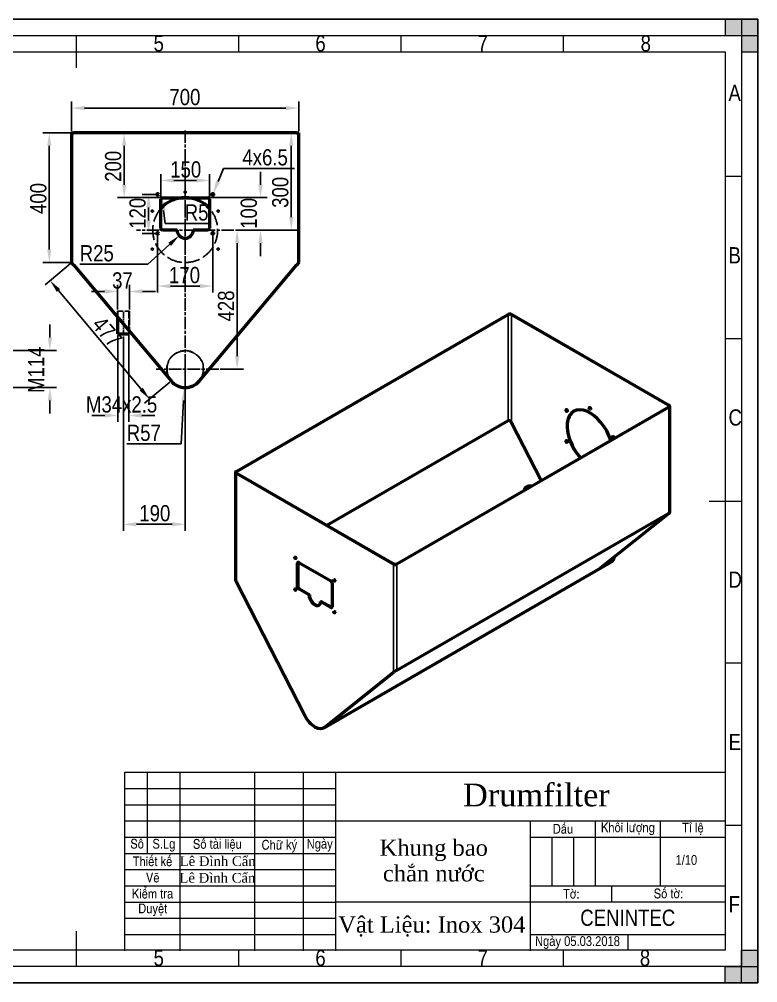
# Model space of a CAD drawing. Header units: millimetres. Extents: x 0 to 4200, y 0 to 2970.
# Drawn here: x 1925 to 4200, y 0 to 2970 of the extents above; entities that cross this region are included whole.
import ezdxf

# ---------------------------------------------------------------- set-up
doc = ezdxf.new("R2010")
doc.units = ezdxf.units.MM
doc.header["$LTSCALE"] = 10
doc.linetypes.add('CHAIN', pattern=[0.7087, 0.4724, -0.0591, 0.1181, -0.0591])
doc.linetypes.add('DASHED', pattern=[0.2067, 0.1654, -0.0413])
for name, color, linetype, lineweight in [('Border (ANSI)', 7, 'Continuous', 70), ('Center Mark (ANSI)', 7, 'Continuous', 25), ('Centerline (ANSI)', 7, 'Continuous', 25), ('Co ban', 7, 'Continuous', 50), ('Dimension (ANSI)', 7, 'Continuous', 25), ('Hidden Narrow (ANSI)', 7, 'DASHED', 25), ('Symbol (ANSI)', 7, 'Continuous', 25)]:
    doc.layers.add(name, color=color, linetype=linetype, lineweight=lineweight)
for name, color, linetype, lineweight, true_color in [('Khung ban ve', 5, 'Continuous', 15, 0x0000ff), ('Lien manh', 7, 'Continuous', 25, 0x020305), ('Manh', 7, 'DASHED', 25, 0x008000), ('Manh khung ten', 7, 'Continuous', 15, 0x994c4c), ('Net chu', 30, 'Continuous', 15, 0xff7f00), ('THIN', 5, 'Continuous', 15, 0x0000ff)]:
    doc.layers.add(name, color=color, linetype=linetype, lineweight=lineweight, true_color=true_color)
doc.styles.add('Linh_50', font='')
doc.styles.add('Note Text (ANSI)', font='')
doc.styles.add('StandardAM_ANSI', font='')
doc.styles.get('Linh_50').set_extended_font_data('VNI-Helve-Condense')
doc.styles.get('Note Text (ANSI)').set_extended_font_data('VNI-Helve-Condense')
doc.styles.get('StandardAM_ANSI').set_extended_font_data('VNI-Helve-Condense')
doc.dimstyles.new('Default - mm (ANSI)', dxfattribs={"dimscale": 10, "dimtxt": 5, "dimasz": 4, "dimexe": 2, "dimexo": 0.5, "dimgap": 0.8, "dimtad": 1, "dimtoh": 1, "dimdec": 0, "dimrnd": 1e-08, "dimzin": 4, "dimdsep": 46, "dimtxsty": 'StandardAM_ANSI', "dimcen": 0.09, "dimdle": 10, "dimclrd": 256, "dimclre": 256, "dimclrt": 256, "dimadec": 1, "dimazin": 1, "dimtfac": 0.61, "dimtofl": 0, "dimtmove": 0, "dimatfit": 3, "dimldrblk": 'DOT', "dimfxl": 1, "dimtolj": 1, "dimtzin": 4, "dimlwd": -1, "dimlwe": -1, "dimarcsym": 0})

# ---------------------------------------------------------------- blocks, each defined once
blk = doc.blocks.new('Borders A3_Thuong')
at = {"layer": 'THIN'}
for points in [[(420, 292), (420, 297), (410, 297), (410, 292)], [(420, 297), (415, 297), (415, 287), (420, 287)], [(415, 0), (415, 10), (420, 10), (420, 0)], [(420, 0), (410, 0), (410, 5), (420, 5)]]:
    blk.add_hatch(color=256, dxfattribs=at).paths.add_polyline_path(points)
at = {"layer": 'Khung ban ve'}
for p, q in [((210, 292), (210, 282)), ((20, 287), (410, 287)), ((410, 287), (410, 10)), ((405, 148.5), (415, 148.5)), ((225, 64.88), (410.02, 64.88)), ((225, 9.88), (225, 64.88)), ((232, 39.88), (232, 64.88)), ((242, 9.88), (242, 64.88)), ((265, 9.88), (265, 64.88)), ((280, 9.88), (280, 64.88)), ((290, 9.88), (290, 64.88)), ((410, 59.88), (410.02, 59.88)), ((410, 54.88), (410.02, 54.88)), ((225, 49.88), (410.02, 49.88)), ((350, 9.88), (350, 49.88)), ((370, 29.88), (370, 49.88)), ((390, 29.88), (390, 49.88)), ((225, 44.88), (290, 44.88)), ((350, 44.88), (410.02, 44.88)), ((225, 39.88), (290, 39.88)), ((410, 39.88), (410.02, 39.88)), ((410, 34.88), (410.02, 34.88)), ((350, 29.88), (410.02, 29.88)), ((375, 24.88), (375, 29.88)), ((410, 24.88), (290, 24.88)), ((410, 19.88), (410.02, 19.88)), ((210, 15.93), (210, 5)), ((410, 10), (20, 10))]:
    blk.add_line(p, q, dxfattribs=at)
at = {"layer": 'Manh khung ten', "lineweight": 25}
for p, q in [((420, 297), (0, 297)), ((420, 0), (420, 297)), ((0, 0), (420, 0))]:
    blk.add_line(p, q, dxfattribs=at)
at = {"layer": 'Manh khung ten'}
for p, q in [((0, 297), (420, 297)), ((420, 297), (420, 0)), ((15, 292), (415, 292)), ((260, 292), (260, 287)), ((310, 292), (310, 287)), ((360, 292), (360, 287)), ((415, 292), (415, 5)), ((414.97, 248.54), (409.98, 248.54)), ((414.98, 198.5), (410, 198.5)), ((414.98, 98.5), (410, 98.5)), ((225, 59.88), (290, 59.88)), ((225, 54.88), (290, 54.88)), ((415, 48.46), (410.02, 48.46)), ((356.67, 29.88), (356.67, 44.88)), ((363.33, 29.88), (363.33, 44.88)), ((225, 34.88), (290, 34.88)), ((225, 29.88), (290, 29.88)), ((225, 24.88), (290, 24.88)), ((225, 19.88), (290, 19.88)), ((225, 14.88), (290, 14.88)), ((350, 14.88), (410.02, 14.88)), ((380.01, 14.88), (380.01, 10)), ((260, 10), (260, 5)), ((310, 10), (310, 5)), ((360, 10), (360, 5)), ((415, 5), (15, 5)), ((420, 0), (0, 0))]:
    blk.add_line(p, q, dxfattribs=at)
at = {"layer": 'THIN'}
for p, q in [((420, 297), (410, 297)), ((410, 297), (410, 292)), ((420, 297), (415, 297)), ((415, 297), (415, 287)), ((420, 292), (420, 297)), ((420, 287), (420, 297)), ((410, 292), (420, 292)), ((415, 287), (420, 287)), ((415, 0), (415, 10)), ((415, 10), (420, 10)), ((420, 10), (420, 0)), ((410, 0), (410, 5)), ((410, 5), (420, 5)), ((420, 5), (420, 0)), ((420, 0), (410, 0)), ((420, 0), (415, 0))]:
    blk.add_line(p, q, dxfattribs=at)
at = {"layer": 'Border (ANSI)', "style": 'Note Text (ANSI)'}
for s, insert, char_height, width, attachment_point in [('\\fTimes New Roman|b0|i0;\\H7.0000;Drumfilter', (351.81, 57.82), 7, 59.8872, 5), ('Daáu', (360, 47.42), 3, 19.9371, 5), ('Khoái löôïng', (379.99, 47.45), 3, 19.9371, 5), ('Tæ leä', (400.02, 47.45), 3, 19.9948, 5), ('Soá', (228.76, 42.83), 3, 7.075, 5), ('Soá taøi lieäu', (253.49, 42.42), 3, 22.8599, 5), ('S.Lg', (237.02, 42.38), 3, 10.0576, 5), ('Chöõ kyù', (272.6, 42.08), 3, 15.0245, 5), ('Ngaøy', (285.03, 42.38), 3, 10.0163, 5), ('Thieát keá', (233.51, 37.41), 3, 16.9679, 5), ('\\fTimes New Roman|b0|i0;\\H3.0000;Lê Đình Cẩn', (253.58, 37.46), 3, 23.4118, 5), ('Veõ', (233.58, 32.4), 3, 17.0139, 5), ('\\fTimes New Roman|b0|i0;\\H3.0000;Lê Đình Cẩn', (253.51, 32.32), 3, 23.4118, 5), ('Kieåm tra', (233.51, 27.45), 3, 16.9779, 5), ('Tôø:', (362.55, 27.41), 3, 24.9188, 5), ('Soá tôø:', (392.49, 27.48), 3, 34.8305, 5), ('Duyeät', (233.58, 22.47), 3, 16.9779, 5), ('\\fVNI-Helve-Condense|b0|i0;\\H5.0000;CENINTEC', (379.95, 20), 5, 59.8872, 5), ('\\fVNI-Helve-Condense|b0|i0;Ngaøy 05.03.2018', (351.37, 12.37), 3, 30.0083, 4)]:
    blk.add_mtext(s, dxfattribs=dict(at, insert=insert, char_height=char_height, width=width, attachment_point=attachment_point))
at = {"layer": 'Net chu', "style": 'Linh_50'}
for s, p in [('5', (233.84, 287.08)), ('6', (283.69, 287.08)), ('7', (333.67, 287.08)), ('8', (383.92, 287.08)), ('A', (410.98, 271.79)), ('B', (411, 221.75)), ('C', (411, 171.75)), ('D', (411, 121.75)), ('E', (411.02, 71.72)), ('F', (411.02, 21.72)), ('5', (233.84, 5.16)), ('6', (283.69, 5.16)), ('7', (333.67, 5.16)), ('8', (383.67, 5.16))]:
    blk.add_text(s, height=5, dxfattribs=at).set_placement(p)
blk = doc.blocks.new('*D8')
at = {"layer": 'Defpoints', "color": 0, "transparency": 16777216}
for p in [(1743.4, 1948.6), (1743.4, 1834.6), (2018.8, 1834.6)]:
    blk.add_point(p, dxfattribs=at)
at = {"layer": 'Dimension (ANSI)', "transparency": 16777216}
for p, q in [((2018.8, 1988.6), (2018.8, 2028.6)), ((1748.4, 1948.6), (2038.8, 1948.6)), ((1748.4, 1834.6), (2038.8, 1834.6)), ((2018.8, 1794.6), (2018.8, 1754.6))]:
    blk.add_line(p, q, dxfattribs=at)
for points in [[(2012.2, 1988.6), (2025.5, 1988.6), (2018.8, 1948.6)], [(2012.2, 1794.6), (2025.5, 1794.6), (2018.8, 1834.6)]]:
    blk.add_solid(points, dxfattribs=at)
at = {"layer": 'Dimension (ANSI)', "color": 150, "true_color": 0x0080ff, "transparency": 16777216, "insert": (1951.4, 1802), "char_height": 50, "attachment_point": 1, "rotation": 90, "style": 'StandardAM_ANSI'}
blk.add_mtext('\\A1; \\fVNI-Helve-Condense|b0|i0;\\H50.0000;M114', dxfattribs=at)
blk = doc.blocks.new('_Dot')
at = {"color": 0, "linetype": 'ByBlock', "lineweight": -2}
blk.add_line((-0.5, 0), (-1, 0), dxfattribs=at)
at = {"color": 0, "linetype": 'ByBlock', "const_width": 0.5}
blk.add_lwpolyline([(-0.25, 0, 1), (0.25, 0, 1)], format="xyb", close=True, dxfattribs=at)
blk = doc.blocks.new('*D10')
at = {"layer": 'Defpoints', "color": 0, "transparency": 16777216}
for p in [(2092.8, 2620.1), (2017.1, 2220.1), (2085.8, 2220.1)]:
    blk.add_point(p, dxfattribs=at)
at = {"layer": 'Dimension (ANSI)', "transparency": 16777216}
for p, q in [((2087.8, 2620.1), (1997.1, 2620.1)), ((2017.1, 2580.1), (2017.1, 2260.1)), ((2080.8, 2220.1), (1997.1, 2220.1))]:
    blk.add_line(p, q, dxfattribs=at)
for points in [[(2010.4, 2580.1), (2023.8, 2580.1), (2017.1, 2620.1)], [(2010.4, 2260.1), (2023.8, 2260.1), (2017.1, 2220.1)]]:
    blk.add_solid(points, dxfattribs=at)
at = {"layer": 'Dimension (ANSI)', "color": 150, "true_color": 0x0080ff, "transparency": 16777216, "insert": (1958, 2369.8), "char_height": 50, "attachment_point": 1, "rotation": 90, "style": 'StandardAM_ANSI'}
blk.add_mtext('\\A1;400', dxfattribs=at)
blk = doc.blocks.new('*D11')
at = {"layer": 'Defpoints', "color": 0, "transparency": 16777216}
for p in [(2085.8, 2220.1), (2392.1, 1855), (2325.8, 1799.3)]:
    blk.add_point(p, dxfattribs=at)
at = {"layer": 'Dimension (ANSI)', "transparency": 16777216}
for p, q in [((2082, 2216.8), (2004.2, 2151.6)), ((2045.2, 2133.8), (2300.1, 1830)), ((2388.3, 1851.8), (2310.5, 1786.5))]:
    blk.add_line(p, q, dxfattribs=at)
for points in [[(2050.3, 2138.1), (2040.1, 2129.5), (2019.5, 2164.4)], [(2305.2, 1834.3), (2295, 1825.7), (2325.8, 1799.3)]]:
    blk.add_solid(points, dxfattribs=at)
at = {"layer": 'Dimension (ANSI)', "color": 150, "true_color": 0x0080ff, "transparency": 16777216, "insert": (2183.7, 2058.9), "char_height": 50, "attachment_point": 1, "rotation": 310, "style": 'StandardAM_ANSI'}
blk.add_mtext('\\A1;477', dxfattribs=at)
blk = doc.blocks.new('*D12')
at = {"layer": 'Defpoints', "color": 0, "transparency": 16777216}
for p in [(2435.8, 1891.6), (2432.8, 1834.7)]:
    blk.add_point(p, dxfattribs=at)
at = {"layer": 'Dimension (ANSI)', "transparency": 16777216}
for p, q in [((2423.8, 1661), (2430.8, 1794.7)), ((2255.8, 1661), (2423.8, 1661))]:
    blk.add_line(p, q, dxfattribs=at)
blk.add_solid([(2424.1, 1795.1), (2437.4, 1794.4), (2432.8, 1834.7)], dxfattribs=at)
at = {"layer": 'Dimension (ANSI)', "color": 150, "true_color": 0x0080ff, "transparency": 16777216, "insert": (2255.8, 1720.1), "char_height": 50, "attachment_point": 1, "style": 'StandardAM_ANSI'}
blk.add_mtext('\\A1;R57', dxfattribs=at)
blk = doc.blocks.new('*D13')
at = {"layer": 'Defpoints', "color": 0, "transparency": 16777216}
for p in [(2578.6, 2620.1), (2585.8, 2320.1), (2762.7, 2320.1)]:
    blk.add_point(p, dxfattribs=at)
at = {"layer": 'Dimension (ANSI)', "transparency": 16777216}
for p, q in [((2762.7, 2580.1), (2762.7, 2360.1)), ((2590.8, 2320.1), (2782.7, 2320.1))]:
    blk.add_line(p, q, dxfattribs=at)
for points in [[(2756, 2580.1), (2769.4, 2580.1), (2762.7, 2620.1)], [(2756, 2360.1), (2769.4, 2360.1), (2762.7, 2320.1)]]:
    blk.add_solid(points, dxfattribs=at)
at = {"layer": 'Dimension (ANSI)', "color": 150, "true_color": 0x0080ff, "transparency": 16777216, "insert": (2703.6, 2388.7), "char_height": 50, "attachment_point": 1, "rotation": 90, "style": 'StandardAM_ANSI'}
blk.add_mtext('\\A1;300', dxfattribs=at)
blk = doc.blocks.new('*D14')
at = {"layer": 'Defpoints', "color": 0, "transparency": 16777216}
for p in [(2435.8, 2320.1), (2539, 1891.6), (2595.8, 1891.6)]:
    blk.add_point(p, dxfattribs=at)
at = {"layer": 'Dimension (ANSI)', "transparency": 16777216}
for p, q in [((2595.8, 2280.1), (2595.8, 1931.6)), ((2544, 1891.6), (2615.8, 1891.6))]:
    blk.add_line(p, q, dxfattribs=at)
for points in [[(2589.1, 2280.1), (2602.5, 2280.1), (2595.8, 2320.1)], [(2589.1, 1931.6), (2602.5, 1931.6), (2595.8, 1891.6)]]:
    blk.add_solid(points, dxfattribs=at)
at = {"layer": 'Dimension (ANSI)', "color": 150, "true_color": 0x0080ff, "transparency": 16777216, "insert": (2536.7, 2038.5), "char_height": 50, "attachment_point": 1, "rotation": 90, "style": 'StandardAM_ANSI'}
blk.add_mtext('\\A1;428', dxfattribs=at)
blk = doc.blocks.new('*D16')
at = {"layer": 'Defpoints', "color": 0, "transparency": 16777216}
for p in [(2785.8, 2696.1), (2085.8, 2620.1), (2785.8, 2620.1)]:
    blk.add_point(p, dxfattribs=at)
at = {"layer": 'Dimension (ANSI)', "transparency": 16777216}
for p, q in [((2085.8, 2625.1), (2085.8, 2716.1)), ((2785.8, 2625.1), (2785.8, 2716.1)), ((2125.8, 2696.1), (2745.8, 2696.1))]:
    blk.add_line(p, q, dxfattribs=at)
for points in [[(2125.8, 2702.8), (2125.8, 2689.5), (2085.8, 2696.1)], [(2745.8, 2702.8), (2745.8, 2689.5), (2785.8, 2696.1)]]:
    blk.add_solid(points, dxfattribs=at)
at = {"layer": 'Dimension (ANSI)', "color": 150, "true_color": 0x0080ff, "transparency": 16777216, "insert": (2387.1, 2755.2), "char_height": 50, "attachment_point": 1, "style": 'StandardAM_ANSI'}
blk.add_mtext('\\A1;700', dxfattribs=at)
blk = doc.blocks.new('*D17')
at = {"layer": 'Defpoints', "color": 0, "transparency": 16777216}
for p in [(2247.7, 2620.1), (2247.7, 2620.1), (2365.8, 2420.1)]:
    blk.add_point(p, dxfattribs=at)
at = {"layer": 'Dimension (ANSI)', "transparency": 16777216}
for p, q in [((2247.7, 2460.1), (2247.7, 2580.1)), ((2360.8, 2420.1), (2227.7, 2420.1))]:
    blk.add_line(p, q, dxfattribs=at)
for points in [[(2241.1, 2580.1), (2254.4, 2580.1), (2247.7, 2620.1)], [(2241.1, 2460.1), (2254.4, 2460.1), (2247.7, 2420.1)]]:
    blk.add_solid(points, dxfattribs=at)
at = {"layer": 'Dimension (ANSI)', "color": 150, "true_color": 0x0080ff, "transparency": 16777216, "insert": (2188.7, 2469), "char_height": 50, "attachment_point": 1, "rotation": 90, "style": 'StandardAM_ANSI'}
blk.add_mtext('\\A1;200', dxfattribs=at)
blk = doc.blocks.new('*D18')
at = {"layer": 'Defpoints', "color": 0, "transparency": 16777216}
for p in [(2350.8, 2430.1), (2322.8, 2310.1), (2350.8, 2310.1)]:
    blk.add_point(p, dxfattribs=at)
at = {"layer": 'Dimension (ANSI)', "transparency": 16777216}
for p, q in [((2345.8, 2430.1), (2302.8, 2430.1)), ((2322.8, 2390.1), (2322.8, 2350.1)), ((2345.8, 2310.1), (2302.8, 2310.1))]:
    blk.add_line(p, q, dxfattribs=at)
for points in [[(2316.2, 2390.1), (2329.5, 2390.1), (2322.8, 2430.1)], [(2316.2, 2350.1), (2329.5, 2350.1), (2322.8, 2310.1)]]:
    blk.add_solid(points, dxfattribs=at)
at = {"layer": 'Dimension (ANSI)', "color": 150, "true_color": 0x0080ff, "transparency": 16777216, "insert": (2263.8, 2323.9), "char_height": 50, "attachment_point": 1, "rotation": 90, "style": 'StandardAM_ANSI'}
blk.add_mtext('\\A1;120', dxfattribs=at)
blk = doc.blocks.new('*D19')
at = {"layer": 'Defpoints', "color": 0, "transparency": 16777216}
for p in [(2350.8, 2310.1), (2520.8, 2310.1), (2520.8, 2147.5)]:
    blk.add_point(p, dxfattribs=at)
at = {"layer": 'Dimension (ANSI)', "transparency": 16777216}
for p, q in [((2350.8, 2305.1), (2350.8, 2127.5)), ((2520.8, 2305.1), (2520.8, 2127.5)), ((2390.8, 2147.5), (2480.8, 2147.5))]:
    blk.add_line(p, q, dxfattribs=at)
for points in [[(2390.8, 2154.1), (2390.8, 2140.8), (2350.8, 2147.5)], [(2480.8, 2154.1), (2480.8, 2140.8), (2520.8, 2147.5)]]:
    blk.add_solid(points, dxfattribs=at)
at = {"layer": 'Dimension (ANSI)', "color": 150, "true_color": 0x0080ff, "transparency": 16777216, "insert": (2386, 2206.5), "char_height": 50, "attachment_point": 1, "style": 'StandardAM_ANSI'}
blk.add_mtext('\\A1;170', dxfattribs=at)
blk = doc.blocks.new('*D20')
at = {"layer": 'Defpoints', "color": 0, "transparency": 16777216}
for p in [(2435.8, 2320.1), (2417.4, 2303.2)]:
    blk.add_point(p, dxfattribs=at)
at = {"layer": 'Dimension (ANSI)', "transparency": 16777216}
for p, q in [((2320.7, 2214.6), (2387.9, 2276.1)), ((2110.8, 2214.6), (2320.7, 2214.6))]:
    blk.add_line(p, q, dxfattribs=at)
blk.add_solid([(2383.4, 2281.1), (2392.4, 2271.2), (2417.4, 2303.2)], dxfattribs=at)
at = {"layer": 'Dimension (ANSI)', "color": 150, "true_color": 0x0080ff, "transparency": 16777216, "insert": (2110.8, 2273.7), "char_height": 50, "attachment_point": 1, "style": 'StandardAM_ANSI'}
blk.add_mtext('\\A1;R25', dxfattribs=at)
blk = doc.blocks.new('*D21')
at = {"layer": 'Defpoints', "color": 0, "transparency": 16777216}
for p in [(2505.8, 2420.1), (2585.8, 2320.1), (2667.9, 2320.1)]:
    blk.add_point(p, dxfattribs=at)
at = {"layer": 'Dimension (ANSI)', "transparency": 16777216}
for p, q in [((2667.9, 2460.1), (2667.9, 2500.1)), ((2510.8, 2420.1), (2687.9, 2420.1)), ((2590.8, 2320.1), (2687.9, 2320.1)), ((2667.9, 2280.1), (2667.9, 2240.1))]:
    blk.add_line(p, q, dxfattribs=at)
for points in [[(2661.2, 2460.1), (2674.5, 2460.1), (2667.9, 2420.1)], [(2661.2, 2280.1), (2674.5, 2280.1), (2667.9, 2320.1)]]:
    blk.add_solid(points, dxfattribs=at)
at = {"layer": 'Dimension (ANSI)', "color": 150, "true_color": 0x0080ff, "transparency": 16777216, "insert": (2606.7, 2323.9), "char_height": 50, "attachment_point": 1, "rotation": 90, "style": 'StandardAM_ANSI'}
blk.add_mtext('\\A1;100', dxfattribs=at)
blk = doc.blocks.new('*D22')
at = {"layer": 'Defpoints', "color": 0, "transparency": 16777216}
for p in [(2510.8, 2473), (2360.8, 2415.1), (2510.8, 2415.1)]:
    blk.add_point(p, dxfattribs=at)
at = {"layer": 'Dimension (ANSI)', "transparency": 16777216}
for p, q in [((2360.8, 2420.1), (2360.8, 2493)), ((2400.8, 2473), (2470.8, 2473)), ((2510.8, 2420.1), (2510.8, 2493))]:
    blk.add_line(p, q, dxfattribs=at)
for points in [[(2400.8, 2479.7), (2400.8, 2466.4), (2360.8, 2473)], [(2470.8, 2479.7), (2470.8, 2466.4), (2510.8, 2473)]]:
    blk.add_solid(points, dxfattribs=at)
at = {"layer": 'Dimension (ANSI)', "color": 150, "true_color": 0x0080ff, "transparency": 16777216, "insert": (2389.6, 2532.1), "char_height": 50, "attachment_point": 1, "style": 'StandardAM_ANSI'}
blk.add_mtext('\\A1;150', dxfattribs=at)
blk = doc.blocks.new('*D23')
at = {"layer": 'Defpoints', "color": 0, "transparency": 16777216}
for p in [(2365.3, 2420), (2365.8, 2415.1)]:
    blk.add_point(p, dxfattribs=at)
at = {"layer": 'Dimension (ANSI)', "transparency": 16777216}
for p, q in [((2373.6, 2340.5), (2369.4, 2380.2)), ((2508.7, 2340.5), (2373.6, 2340.5))]:
    blk.add_line(p, q, dxfattribs=at)
blk.add_solid([(2376.1, 2380.9), (2362.8, 2379.6), (2365.3, 2420)], dxfattribs=at)
at = {"layer": 'Dimension (ANSI)', "color": 150, "true_color": 0x0080ff, "transparency": 16777216, "insert": (2434.4, 2399.5), "char_height": 50, "attachment_point": 1, "style": 'StandardAM_ANSI'}
blk.add_mtext('\\A1;R5', dxfattribs=at)
blk = doc.blocks.new('*D24')
at = {"layer": 'Defpoints', "color": 0, "transparency": 16777216}
for p in [(2519.8, 2427.6), (2521.8, 2432.5)]:
    blk.add_point(p, dxfattribs=at)
at = {"layer": 'Dimension (ANSI)', "transparency": 16777216}
for p, q in [((2553.9, 2510.3), (2537.1, 2469.4)), ((2772.2, 2510.3), (2553.9, 2510.3)), ((2519.9, 2430.1), (2521.7, 2430.1)), ((2520.8, 2429.2), (2520.8, 2431))]:
    blk.add_line(p, q, dxfattribs=at)
blk.add_solid([(2530.9, 2472), (2543.2, 2466.9), (2521.8, 2432.5)], dxfattribs=at)
at = {"layer": 'Dimension (ANSI)', "color": 150, "true_color": 0x0080ff, "transparency": 16777216, "insert": (2596.1, 2569.4), "char_height": 50, "attachment_point": 1, "style": 'StandardAM_ANSI'}
blk.add_mtext('\\A1; \\fVNI-Helve-Condense|b0|i0;\\H50.0000;4x6.5', dxfattribs=at)
blk = doc.blocks.new('*D25')
at = {"layer": 'Defpoints', "color": 0, "transparency": 16777216}
for p in [(2245.3, 1997.2), (2435.8, 1793.7), (2435.8, 1413.3)]:
    blk.add_point(p, dxfattribs=at)
at = {"layer": 'Dimension (ANSI)', "transparency": 16777216}
for p, q in [((2245.3, 1992.2), (2245.3, 1393.3)), ((2435.8, 1788.7), (2435.8, 1393.3)), ((2285.3, 1413.3), (2395.8, 1413.3))]:
    blk.add_line(p, q, dxfattribs=at)
for points in [[(2285.3, 1420), (2285.3, 1406.6), (2245.3, 1413.3)], [(2395.8, 1420), (2395.8, 1406.6), (2435.8, 1413.3)]]:
    blk.add_solid(points, dxfattribs=at)
at = {"layer": 'Dimension (ANSI)', "color": 150, "true_color": 0x0080ff, "transparency": 16777216, "insert": (2294.4, 1472.4), "char_height": 50, "attachment_point": 1, "style": 'StandardAM_ANSI'}
blk.add_mtext('\\A1;190', dxfattribs=at)
blk = doc.blocks.new('*D26')
at = {"layer": 'Defpoints', "color": 0, "transparency": 16777216}
for p in [(2263.8, 2131), (2226.8, 2070.1), (2263.8, 2070.1)]:
    blk.add_point(p, dxfattribs=at)
at = {"layer": 'Dimension (ANSI)', "transparency": 16777216}
for p, q in [((2226.8, 2075.1), (2226.8, 2151)), ((2263.8, 2075.1), (2263.8, 2151)), ((2186.8, 2131), (2146.8, 2131)), ((2303.8, 2131), (2343.8, 2131))]:
    blk.add_line(p, q, dxfattribs=at)
for points in [[(2186.8, 2137.6), (2186.8, 2124.3), (2226.8, 2131)], [(2303.8, 2137.6), (2303.8, 2124.3), (2263.8, 2131)]]:
    blk.add_solid(points, dxfattribs=at)
at = {"layer": 'Dimension (ANSI)', "color": 150, "true_color": 0x0080ff, "transparency": 16777216, "insert": (2210.5, 2190), "char_height": 50, "attachment_point": 1, "style": 'StandardAM_ANSI'}
blk.add_mtext('\\A1;37', dxfattribs=at)
blk = doc.blocks.new('*D27')
at = {"layer": 'Defpoints', "color": 0, "transparency": 16777216}
for p in [(2228.3, 2000.1), (2262.3, 2000.1), (2262.3, 1748.7)]:
    blk.add_point(p, dxfattribs=at)
at = {"layer": 'Dimension (ANSI)', "transparency": 16777216}
for p, q in [((2228.3, 1995.1), (2228.3, 1728.7)), ((2262.3, 1995.1), (2262.3, 1728.7)), ((2188.3, 1748.7), (2148.3, 1748.7)), ((2302.3, 1748.7), (2342.3, 1748.7))]:
    blk.add_line(p, q, dxfattribs=at)
for points in [[(2188.3, 1755.3), (2188.3, 1742), (2228.3, 1748.7)], [(2302.3, 1755.3), (2302.3, 1742), (2262.3, 1748.7)]]:
    blk.add_solid(points, dxfattribs=at)
at = {"layer": 'Dimension (ANSI)', "color": 150, "true_color": 0x0080ff, "transparency": 16777216, "insert": (2114.1, 1807.7), "char_height": 50, "attachment_point": 1, "style": 'StandardAM_ANSI'}
blk.add_mtext('\\A1; \\fVNI-Helve-Condense|b0|i0;\\H50.0000;M34x2.5', dxfattribs=at)

msp = doc.modelspace()

# ---------------------------------------------------------------- linework, layer by layer
at = {"layer": 'Center Mark (ANSI)', "linetype": 'CHAIN', "ltscale": 8.113447}
for p, q in [((2435.81, 2470.05), (2435.81, 2170.05)), ((2585.81, 2320.05), (2285.81, 2320.05)), ((2539, 1891.62), (2346.7, 1891.62)), ((2435.81, 1899.12), (2435.81, 1784.62))]:
    msp.add_line(p, q, dxfattribs=at)
at = {"layer": 'Centerline (ANSI)', "linetype": 'CHAIN', "ltscale": 8.113447}
msp.add_line((2435.81, 2627.55), (2435.81, 1793.73), dxfattribs=at)
at = {"layer": 'Centerline (ANSI)', "linetype": 'CHAIN', "ltscale": 3.959105}
msp.add_line((2245.34, 2068.51), (2245.34, 1997.24), dxfattribs=at)
at = {"layer": 'Co ban'}
for p, q in [((2085.81, 2620.05), (2092.81, 2620.05)), ((2085.81, 2620.05), (2085.81, 2220.05)), ((2778.81, 2620.05), (2092.81, 2620.05)), ((2778.81, 2620.05), (2785.81, 2620.05)), ((2785.81, 2220.05), (2785.81, 2620.05)), ((2360.81, 2325.05), (2360.81, 2415.05)), ((2365.81, 2420.05), (2505.81, 2420.05)), ((2510.81, 2415.05), (2510.81, 2325.05)), ((2410.81, 2320.05), (2365.81, 2320.05)), ((2505.81, 2320.05), (2460.81, 2320.05)), ((2092.81, 2211.71), (2085.81, 2220.05)), ((2092.81, 2211.71), (2392.15, 1854.98)), ((2479.47, 1854.98), (2778.81, 2211.71)), ((2785.81, 2220.05), (2778.81, 2211.71)), ((2226.84, 2051.97), (2226.84, 2000.05)), ((2592.82, 1576.08), (3431.45, 2060.27)), ((2594.24, 1576.08), (3431.45, 2059.45)), ((3441.35, 2060.27), (3926.43, 1780.21)), ((3925.01, 1780.21), (3441.35, 2059.45)), ((2226.84, 2000.05), (2263.84, 2000.05)), ((2263.84, 2007.88), (2263.84, 2000.05)), ((3087.8, 1291.13), (3925.01, 1774.49)), ((3926.43, 1774.49), (3087.8, 1290.31)), ((3928.48, 1777.35), (3928.48, 1448.76)), ((2871.87, 1410.08), (3431.45, 1733.15)), ((3532.66, 1547.97), (3441.35, 1726.34)), ((2590.77, 1573.23), (2590.77, 1244.63)), ((3077.9, 1290.31), (2592.82, 1570.37)), ((2594.24, 1570.37), (3077.9, 1291.13)), ((3481.56, 1520.55), (3481.56, 1518.47)), ((3087.8, 963.71), (3926.43, 1447.89)), ((3926.43, 1446.8), (3714.76, 1277.73)), ((2782.33, 1220.09), (2782.33, 1293.58)), ((2783.03, 1293.98), (2783.03, 1220.5)), ((2785.86, 1295.62), (2884.86, 1238.46)), ((2863.86, 786.21), (3747.74, 1296.52)), ((2592.82, 1236.96), (2804.48, 823.48)), ((2888.39, 1232.34), (2888.39, 1158.85)), ((2817.68, 1195.6), (2785.86, 1213.97)), ((2786.57, 1214.38), (2818.39, 1196.01)), ((2818.39, 1196.01), (2817.68, 1195.6)), ((2853.04, 1175.18), (2853.74, 1175.59)), ((2884.86, 1156.81), (2853.04, 1175.18)), ((2853.74, 1175.59), (2885.56, 1157.22)), ((2866.24, 787.83), (3077.9, 956.9))]:
    msp.add_line(p, q, dxfattribs=at)
for centre in [(2350.81, 2430.05), (2520.81, 2430.05), (2350.81, 2310.05), (2520.81, 2310.05)]:
    msp.add_circle(centre, 2.6, dxfattribs=at)
for centre, radius, start, end in [((2365.81, 2415.05), 5, 90, 180), ((2435.81, 2320.05), 100, 41.40962, 138.59038), ((2505.81, 2415.05), 5, 0, 90), ((2365.81, 2325.05), 5, 180, 270), ((2435.81, 2320.05), 25, 180, 0), ((2505.81, 2325.05), 5, 270, 0), ((2435.81, 1891.62), 57, 220, 320)]:
    msp.add_arc(centre, radius, start, end, dxfattribs=at)
for centre, major_axis, ratio, start_param, end_param in [((3436.4, 2057.41), (7, 0), 0.5773503, 0.7853982, 2.3561945), ((3436.4, 2056.59), (-7, 0), 0.5773503, 3.9269908, 5.4977871), ((3683.18, 1674.88), (-50, 86.6), 0.5773503, 4.3585704, 8.2078002), ((3612.24, 1764.42), (-1.62, 2.81), 0.5773503, 0.2193255, 2.9222672), ((3683.89, 1675.29), (-50, 86.6), 0.5773503, 0.0070711, 1.9246149), ((3683.89, 1770.82), (-1.62, 2.81), 0.5773503, 0.2193255, 2.9222672), ((3920.06, 1777.35), (7, 0), 0.5773503, 5.4977871, 7.0685835), ((3921.48, 1777.35), (7, 0), 0.5773503, 5.4977871, 7.0685835), ((3436.4, 1723.48), (-4.77, 9.77), 0.5249871, 4.7490291, 6.3198254), ((3612.24, 1668.89), (-1.62, 2.81), 0.5773503, 0.2193255, 2.9222672), ((3755.54, 1681.69), (-1.62, 2.81), 0.5773503, 0.2193255, 2.9222672), ((2597.77, 1573.23), (-7, 0), 0.5773503, 5.4977871, 7.0685835), ((2599.19, 1573.23), (-7, 0), 0.5773503, 5.4977871, 7.0685835), ((3500.06, 1520.55), (-18.5, 0), 0.5773503, 4.5327769, 6.4627974), ((3500.06, 1520.55), (-17, 0), 0.5773503, 4.595288, 6.4002863), ((3921.48, 1443.94), (6.99, 4.85), 0.0749357, 5.4458424, 7.0166387), ((2775.96, 1310.31), (-1.3, 2.25), 0.5773503, 0.2754335, 2.8661591), ((3719.24, 1345.88), (28.5, -49.36), 0.5773503, 0, 0.5565778), ((2785.86, 1291.54), (-2.5, 4.33), 0.5773503, 5.4977871, 7.0685835), ((2786.57, 1291.94), (-2.5, 4.33), 0.5773503, 0.1418971, 0.7853982), ((3082.85, 1293.98), (7, 0), 0.5773503, 3.9269908, 5.4977871), ((3082.85, 1293.17), (-7, 0), 0.5773503, 0.7853982, 2.3561945), ((2597.77, 1239.82), (-4.77, 9.77), 0.5249871, 0.8220383, 1.6074365), ((2785.86, 1218.05), (-2.5, 4.33), 0.5773503, 0.7853982, 2.3561945), ((2786.57, 1218.46), (2.5, -4.33), 0.5773503, 3.9269908, 5.4977871), ((2884.86, 1234.38), (2.5, -4.33), 0.5773503, 0.7853982, 2.3561945), ((2896.17, 1240.91), (-1.3, 2.25), 0.5773503, 0.2754335, 2.8661591), ((2775.96, 1212.34), (-1.3, 2.25), 0.5773503, 0.2754335, 2.8661591), ((2835.36, 1185.39), (12.5, -21.65), 0.5773503, 3.9269908, 7.0685835), ((2836.07, 1185.8), (12.5, -21.65), 0.5773503, 3.9269908, 6.2548973), ((2884.86, 1160.9), (2.5, -4.33), 0.5773503, 5.4977871, 7.0685835), ((2885.56, 1161.3), (2.5, -4.33), 0.5773503, 5.4977871, 6.1412883), ((2896.17, 1142.93), (-1.3, 2.25), 0.5773503, 0.2754335, 2.8661591), ((3082.85, 959.76), (6.99, 4.85), 0.0749357, 0.7334534, 2.3042497), ((2835.36, 835.57), (28.5, -49.36), 0.5773503, 4.6251225, 6.3704518)]:
    msp.add_ellipse(centre, major_axis=major_axis, ratio=ratio, start_param=start_param, end_param=end_param, dxfattribs=at)
for centre, major_axis in [((3611.53, 1764.01), (1.62, -2.81)), ((3683.18, 1770.41), (1.62, -2.81)), ((3611.53, 1668.48), (1.62, -2.81)), ((3754.83, 1681.28), (1.62, -2.81)), ((2775.26, 1309.91), (-1.3, 2.25)), ((2895.46, 1240.5), (-1.3, 2.25)), ((2775.26, 1211.93), (-1.3, 2.25)), ((2895.46, 1142.52), (-1.3, 2.25))]:
    msp.add_ellipse(centre, major_axis=major_axis, ratio=0.5773503, dxfattribs=at)
at = {"layer": 'Hidden Narrow (ANSI)', "ltscale": 13.332776}
for p, q in [((2226.87, 2070.05), (2226.87, 2000.05)), ((2263.82, 2000.05), (2263.82, 2070.05))]:
    msp.add_line(p, q, dxfattribs=at)
at = {"layer": 'Lien manh'}
for p, q in [((3431.45, 2059.45), (3431.45, 1733.15)), ((3441.35, 1726.34), (3441.35, 2059.45)), ((3925.01, 1780.21), (3925.01, 1774.49)), ((3926.43, 1774.49), (3926.43, 1447.89)), ((2594.24, 1570.37), (2594.24, 1576.08)), ((2592.82, 1236.96), (2592.82, 1570.37)), ((2782.33, 1293.58), (2783.03, 1293.98)), ((2866.24, 787.83), (3714.76, 1277.73)), ((3077.9, 1290.31), (3077.9, 956.9)), ((3087.8, 963.71), (3087.8, 1290.31)), ((2782.33, 1220.09), (2783.03, 1220.5)), ((2785.86, 1213.97), (2786.57, 1214.38)), ((2884.86, 1156.81), (2885.56, 1157.22))]:
    msp.add_line(p, q, dxfattribs=at)
at = {"layer": 'Manh', "ltscale": 27.620155}
for p, q in [((2086.81, 2220.42), (2086.81, 2620.05)), ((2784.81, 2620.05), (2784.81, 2220.42))]:
    msp.add_line(p, q, dxfattribs=at)
at = {"layer": 'Manh', "ltscale": 2.707885}
for p, q in [((2093.81, 2212.07), (2086.81, 2220.42)), ((2784.81, 2220.42), (2777.81, 2212.07))]:
    msp.add_line(p, q, dxfattribs=at)
at = {"layer": 'Manh', "ltscale": 28.139776}
for p, q in [((2093.81, 2212.07), (2392.91, 1855.62)), ((2478.71, 1855.62), (2777.81, 2212.07))]:
    msp.add_line(p, q, dxfattribs=at)
at = {"layer": 'Manh', "ltscale": 11.069895}
msp.add_line((2226.84, 2070.05), (2263.84, 2070.05), dxfattribs=at)
at = {"layer": 'Manh', "ltscale": 3.146863}
msp.add_line((2226.84, 2070.05), (2226.84, 2053.53), dxfattribs=at)
at = {"layer": 'Manh', "ltscale": 13.332776}
for p, q in [((2228.34, 2070.05), (2228.34, 2000.05)), ((2262.34, 2070.05), (2262.34, 2000.05))]:
    msp.add_line(p, q, dxfattribs=at)
at = {"layer": 'Manh', "ltscale": 11.5456}
msp.add_line((2263.84, 2070.05), (2263.84, 2009.44), dxfattribs=at)
at = {"layer": 'Manh', "ltscale": 3.889358}
for centre in [(2435.81, 2437.05), (2334.49, 2378.55), (2537.14, 2378.55), (2334.49, 2261.55), (2537.14, 2261.55), (2435.81, 2203.05)]:
    msp.add_circle(centre, 3.25, dxfattribs=at)
at = {"layer": 'Manh', "ltscale": 27.739847}
msp.add_arc((2435.81, 2320.05), 100, 138.59038, 41.40962, dxfattribs=at)
at = {"layer": 'Manh', "ltscale": 25.027363}
msp.add_arc((2435.81, 1891.62), 57, 320, 220, dxfattribs=at)
at = {"layer": 'Manh', "ltscale": 30.735357}
msp.add_arc((2435.81, 1891.62), 56, 320, 220, dxfattribs=at)
at = {"layer": 'Manh', "ltscale": 23.642584}
msp.add_arc((2435.81, 1891.62), 56, 220, 320, dxfattribs=at)

# ---------------------------------------------------------------- block references
at = {"xscale": 10, "yscale": 10, "zscale": 10}
msp.add_blockref('Borders A3_Thuong', (0, 0), dxfattribs=at)

# ---------------------------------------------------------------- texts
at = {"layer": 'Symbol (ANSI)', "style": 'Note Text (ANSI)'}
for s, insert, char_height, width, attachment_point, line_spacing_factor in [('{\\fTimes New Roman|b0|i0;\\H50.0000;Khung bao\\P\\fTimes New Roman|b0|i0;\\H50.0000;chắn nước}', (3201.85, 441.27), 50, 333.6601, 2, 0.948986), ('{\\fVNI-Helve-Condense|b0|i0;1/10\\P}', (3946.6, 393.48), 30, 71.9893, 1, 0.25), ('{\\fTimes New Roman|b0|i0;\\H50.0000;Vật Liệu: Inox 304\\P}', (2907.46, 204.48), 50, 577.0016, 1, 0.25)]:
    msp.add_mtext(s, dxfattribs=dict(at, insert=insert, char_height=char_height, width=width, attachment_point=attachment_point, line_spacing_factor=line_spacing_factor))

# ---------------------------------------------------------------- dimensions: what is measured, and where the dimension line sits
at = {"layer": 'Dimension (ANSI)'}
for base, p1, p2, angle, override, picture, middle in [((2785.81, 2696.12), (2085.81, 2620.05), (2785.81, 2620.05), 180, {"dimgap": 0.8, "dimtoh": 0, "dimdec": 0, "dimtol": 0, "dimlim": 0, "dimtp": 0, "dimtm": 0, "dimtdec": 2, "dimatfit": 1}, '*D16', (2435.81, 2696.12)), ((2017.09, 2220.05), (2092.81, 2620.05), (2085.81, 2220.05), 90, {"dimgap": 0.8, "dimtoh": 0, "dimdec": 0, "dimtol": 0, "dimlim": 0, "dimtp": 0, "dimtm": 0, "dimtdec": 2, "dimatfit": 1}, '*D10', (2017.09, 2420.05)), ((2247.74, 2620.05), (2365.81, 2420.05), (2247.74, 2620.05), 270, {"dimgap": 0.8, "dimtoh": 0, "dimdec": 0, "dimse2": 1, "dimtol": 0, "dimlim": 0, "dimtp": 0, "dimtm": 0, "dimtdec": 2, "dimatfit": 1}, '*D17', (2247.74, 2520.05)), ((2762.7, 2320.05), (2578.62, 2620.05), (2585.81, 2320.05), 90, {"dimgap": 0.8, "dimtoh": 0, "dimdec": 0, "dimse1": 1, "dimtol": 0, "dimlim": 0, "dimtp": 0, "dimtm": 0, "dimtdec": 2, "dimatfit": 1}, '*D13', (2762.7, 2438.77)), ((2667.85, 2320.05), (2505.81, 2420.05), (2585.81, 2320.05), 270, {"dimgap": 1.010526, "dimtoh": 0, "dimdec": 0, "dimtol": 0, "dimlim": 0, "dimtp": 0, "dimtm": 0, "dimtdec": 2}, '*D21', (2667.85, 2370.05)), ((2322.84, 2310.05), (2350.81, 2430.05), (2350.81, 2310.05), 90, {"dimgap": 0.8, "dimtoh": 0, "dimdec": 0, "dimtol": 0, "dimlim": 0, "dimtp": 0, "dimtm": 0, "dimtdec": 2, "dimatfit": 1}, '*D18', (2322.84, 2370.05)), ((2595.81, 1891.62), (2435.81, 2320.05), (2539, 1891.62), 90, {"dimgap": 0.8, "dimtoh": 0, "dimdec": 0, "dimse1": 1, "dimtol": 0, "dimlim": 0, "dimtp": 0, "dimtm": 0, "dimtdec": 2, "dimatfit": 1}, '*D14', (2595.81, 2088.7)), ((2520.81, 2147.47), (2350.81, 2310.05), (2520.81, 2310.05), 180, {"dimgap": 0.8, "dimtoh": 0, "dimdec": 0, "dimtol": 0, "dimlim": 0, "dimtp": 0, "dimtm": 0, "dimtdec": 2, "dimatfit": 1}, '*D19', (2432.17, 2147.47)), ((2325.83, 1799.33), (2085.81, 2220.05), (2392.15, 1854.98), 130, {"dimgap": 0.8, "dimtoh": 0, "dimdec": 0, "dimtol": 0, "dimlim": 0, "dimtp": 0, "dimtm": 0, "dimtdec": 2, "dimatfit": 1}, '*D11', (2172.66, 1981.87)), ((2263.82, 2130.95), (2226.84, 2070.05), (2263.82, 2070.05), 180, {"dimgap": 0.8, "dimtoh": 0, "dimdec": 0, "dimtol": 0, "dimlim": 0, "dimtp": 0, "dimtm": 0, "dimtdec": 2, "dimatfit": 1}, '*D26', (2245.33, 2130.95)), ((2435.81, 1413.29), (2245.34, 1997.24), (2435.81, 1793.73), 180, {"dimgap": 0.8, "dimtoh": 0, "dimdec": 0, "dimtol": 0, "dimlim": 0, "dimtp": 0, "dimtm": 0, "dimtdec": 2, "dimatfit": 1}, '*D25', (2340.58, 1413.29))]:
    dim = msp.add_linear_dim(base=base, p1=p1, p2=p2, angle=angle, dimstyle='Default - mm (ANSI)', override=override, dxfattribs=at)
    dim.commit()
    dim.dimension.update_dxf_attribs({"geometry": picture, "text_midpoint": middle, "dimtype": 160})
dim = msp.add_diameter_dim_2p(p1=(2519.82, 2427.65), p2=(2521.8, 2432.46), text=' \\fVNI-Helve-Condense|b0|i0;\\H50.0000;4x6.5', dimstyle='Default - mm (ANSI)', override={"dimgap": 0.8, "dimtih": 1, "dimdec": 0, "dimlfac": 1, "dimtol": 0, "dimlim": 0, "dimtp": 0, "dimtm": 0, "dimtdec": 2}, dxfattribs=at)
dim.commit()
dim.dimension.update_dxf_attribs({"geometry": '*D24', "text_midpoint": (2684.12, 2510.32), "dimtype": 163})
dim = msp.add_linear_dim(base=(2510.81, 2473.03), p1=(2360.81, 2415.05), p2=(2510.81, 2415.05), dimstyle='Default - mm (ANSI)', override={"dimgap": 0.8, "dimtoh": 0, "dimdec": 0, "dimtol": 0, "dimlim": 0, "dimtp": 0, "dimtm": 0, "dimtdec": 2, "dimatfit": 1}, dxfattribs=at)
dim.commit()
dim.dimension.update_dxf_attribs({"geometry": '*D22', "text_midpoint": (2435.81, 2473.03), "dimtype": 160})
for center, mpoint, picture, middle in [((2365.81, 2415.05), (2365.29, 2420.03), '*D23', (2471.55, 2340.45)), ((2435.81, 2320.05), (2417.38, 2303.16), '*D20', (2164.88, 2214.62)), ((2435.81, 1891.62), (2432.85, 1834.69), '*D12', (2311.12, 1661.02))]:
    dim = msp.add_radius_dim(center=center, mpoint=mpoint, dimstyle='Default - mm (ANSI)', override={"dimgap": 0.8, "dimtih": 1, "dimdec": 0, "dimlfac": 1, "dimcen": 0, "dimtol": 0, "dimlim": 0, "dimtp": 0, "dimtm": 0, "dimtdec": 2}, dxfattribs=at)
    dim.commit()
    dim.dimension.update_dxf_attribs({"geometry": picture, "text_midpoint": middle, "dimtype": 164})
for base, p1, p2, angle, text, override, picture, middle in [((2018.83, 1834.62), (1743.4, 1948.62), (1743.4, 1834.62), 270, ' \\fVNI-Helve-Condense|b0|i0;\\H50.0000;M114', {"dimgap": 1.747368, "dimtoh": 0, "dimdec": 0, "dimtol": 0, "dimlim": 0, "dimtp": 0, "dimtm": 0, "dimtdec": 2}, '*D8', (2018.83, 1891.62)), ((2262.34, 1748.66), (2228.34, 2000.05), (2262.34, 2000.05), 180, ' \\fVNI-Helve-Condense|b0|i0;\\H50.0000;M34x2.5', {"dimgap": 0.8, "dimtoh": 0, "dimdec": 0, "dimtol": 0, "dimlim": 0, "dimtp": 0, "dimtm": 0, "dimtdec": 2, "dimatfit": 1}, '*D27', (2245.34, 1748.66))]:
    dim = msp.add_linear_dim(base=base, p1=p1, p2=p2, angle=angle, text=text, dimstyle='Default - mm (ANSI)', override=override, dxfattribs=at)
    dim.commit()
    dim.dimension.update_dxf_attribs({"geometry": picture, "text_midpoint": middle, "dimtype": 160})

doc.saveas('drawing.dxf')
